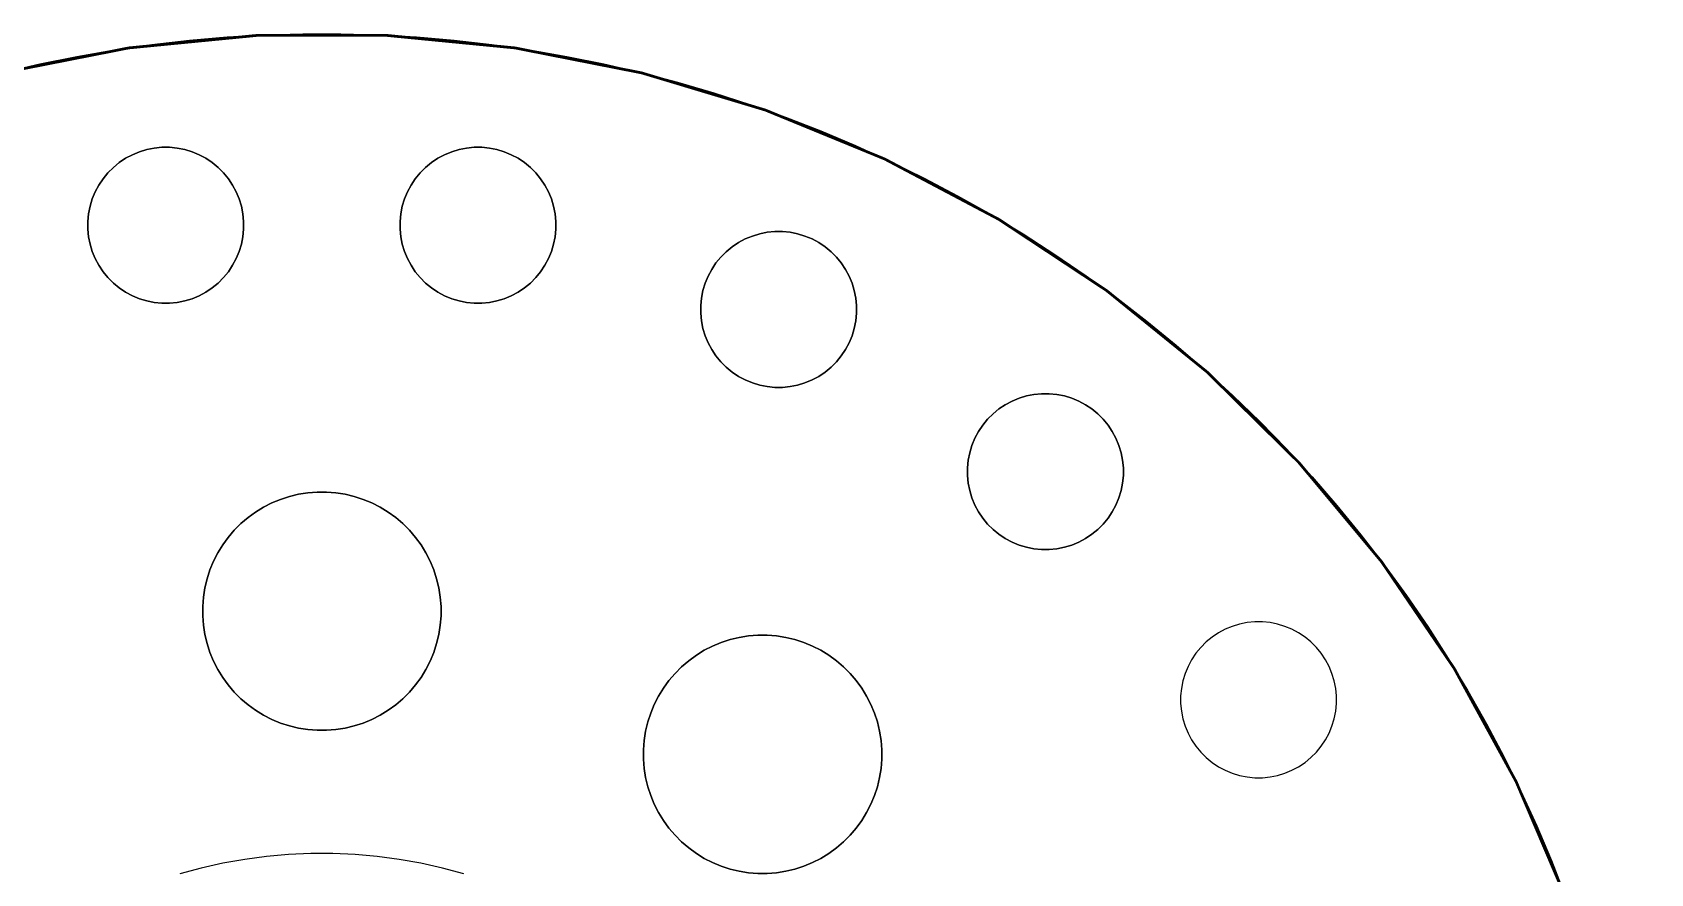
# Model space of a CAD drawing. Header units: millimetres. Extents: x 0 to 9.66, y 0 to 9.59.
# Drawn here: x 3.78 to 9.66, y 6.53 to 9.59 of the extents above; entities that cross this region are included whole.
import ezdxf

# ---------------------------------------------------------------- set-up
doc = ezdxf.new("R2010")
doc.units = ezdxf.units.MM
doc.header["$MEASUREMENT"] = 0
doc.layers.add('Mechanical1', color=6, linetype='Continuous')
doc.layers.add('TopLayer', color=1, linetype='Continuous')

msp = doc.modelspace()

# ---------------------------------------------------------------- linework, layer by layer
at = {"layer": 'Mechanical1', "const_width": 0.01}
msp.add_lwpolyline([(3.995, 0.0008, -11.497626), (5.6621, 0.0008)], format="xyb", dxfattribs=at)
at = {"layer": 'TopLayer'}
for p, q in [((4.0737, 9.526), (4.2101, 9.5456)), ((4.2101, 9.5456), (4.347, 9.5613)), ((4.347, 9.5613), (4.4843, 9.5731)), ((4.4843, 9.5731), (4.6219, 9.581)), ((4.6219, 9.581), (4.7596, 9.5849)), ((4.7596, 9.5849), (4.8974, 9.5849)), ((4.8974, 9.5849), (5.0352, 9.581)), ((5.0352, 9.581), (5.1728, 9.5731)), ((5.1728, 9.5731), (5.3101, 9.5613)), ((5.3101, 9.5613), (5.447, 9.5456)), ((5.447, 9.5456), (5.5834, 9.526)), ((3.8028, 9.4752), (3.9379, 9.5025)), ((3.9379, 9.5025), (4.0737, 9.526)), ((5.5834, 9.526), (5.7192, 9.5025)), ((5.7192, 9.5025), (5.8542, 9.4752)), ((3.6686, 9.444), (3.8028, 9.4752)), ((5.8542, 9.4752), (5.9885, 9.444)), ((5.9885, 9.444), (6.1217, 9.409)), ((6.1217, 9.409), (6.254, 9.3702)), ((6.254, 9.3702), (6.385, 9.3277)), ((6.385, 9.3277), (6.5148, 9.2814)), ((6.5148, 9.2814), (6.6433, 9.2314)), ((6.6433, 9.2314), (6.7702, 9.1778)), ((4.0916, 9.1161), (4.1148, 9.1316)), ((4.1148, 9.1316), (4.0916, 9.1161)), ((4.1148, 9.1316), (4.1393, 9.1447)), ((4.1393, 9.1447), (4.1148, 9.1316)), ((4.1393, 9.1447), (4.1651, 9.1554)), ((4.1651, 9.1554), (4.1393, 9.1447)), ((4.1651, 9.1554), (4.1917, 9.1635)), ((4.1917, 9.1635), (4.1651, 9.1554)), ((4.1917, 9.1635), (4.219, 9.1689)), ((4.219, 9.1689), (4.1917, 9.1635)), ((4.219, 9.1689), (4.2467, 9.1716)), ((4.2467, 9.1716), (4.219, 9.1689)), ((4.2467, 9.1716), (4.2607, 9.1716)), ((4.2746, 9.1716), (4.2467, 9.1716)), ((4.2607, 9.1716), (4.2746, 9.1716)), ((4.2746, 9.1716), (4.3023, 9.1689)), ((4.3023, 9.1689), (4.2746, 9.1716)), ((4.3023, 9.1689), (4.3296, 9.1635)), ((4.3296, 9.1635), (4.3023, 9.1689)), ((4.3296, 9.1635), (4.3563, 9.1554)), ((4.3563, 9.1554), (4.3296, 9.1635)), ((4.3563, 9.1554), (4.382, 9.1447)), ((4.382, 9.1447), (4.3563, 9.1554)), ((4.382, 9.1447), (4.4066, 9.1316)), ((4.4066, 9.1316), (4.382, 9.1447)), ((4.4066, 9.1316), (4.4297, 9.1161)), ((4.4297, 9.1161), (4.4066, 9.1316)), ((5.2273, 9.1161), (5.2505, 9.1316)), ((5.2505, 9.1316), (5.2273, 9.1161)), ((5.2505, 9.1316), (5.2751, 9.1447)), ((5.2751, 9.1447), (5.2505, 9.1316)), ((5.2751, 9.1447), (5.3008, 9.1554)), ((5.3008, 9.1554), (5.2751, 9.1447)), ((5.3008, 9.1554), (5.3274, 9.1635)), ((5.3274, 9.1635), (5.3008, 9.1554)), ((5.3274, 9.1635), (5.3548, 9.1689)), ((5.3548, 9.1689), (5.3274, 9.1635)), ((5.3548, 9.1689), (5.3825, 9.1716)), ((5.3825, 9.1716), (5.3548, 9.1689)), ((5.3825, 9.1716), (5.3964, 9.1716)), ((5.4103, 9.1716), (5.3825, 9.1716)), ((5.3964, 9.1716), (5.4103, 9.1716)), ((5.4103, 9.1716), (5.438, 9.1689)), ((5.438, 9.1689), (5.4103, 9.1716)), ((5.438, 9.1689), (5.4654, 9.1635)), ((5.4654, 9.1635), (5.438, 9.1689)), ((5.4654, 9.1635), (5.492, 9.1554)), ((5.492, 9.1554), (5.4654, 9.1635)), ((5.492, 9.1554), (5.5177, 9.1447)), ((5.5177, 9.1447), (5.492, 9.1554)), ((5.5177, 9.1447), (5.5423, 9.1316)), ((5.5423, 9.1316), (5.5177, 9.1447)), ((5.5423, 9.1316), (5.5655, 9.1161)), ((5.5655, 9.1161), (5.5423, 9.1316)), ((6.7702, 9.1778), (6.8956, 9.1206)), ((4.0327, 9.0572), (4.0504, 9.0788)), ((4.0504, 9.0788), (4.0327, 9.0572)), ((4.0504, 9.0788), (4.0701, 9.0985)), ((4.0701, 9.0985), (4.0504, 9.0788)), ((4.0701, 9.0985), (4.0916, 9.1161)), ((4.0916, 9.1161), (4.0701, 9.0985)), ((4.4297, 9.1161), (4.4512, 9.0985)), ((4.4512, 9.0985), (4.4297, 9.1161)), ((4.4512, 9.0985), (4.4709, 9.0788)), ((4.4709, 9.0788), (4.4512, 9.0985)), ((4.4709, 9.0788), (4.4886, 9.0572)), ((4.4886, 9.0572), (4.4709, 9.0788)), ((5.1685, 9.0572), (5.1861, 9.0788)), ((5.1861, 9.0788), (5.1685, 9.0572)), ((5.1861, 9.0788), (5.2058, 9.0985)), ((5.2058, 9.0985), (5.1861, 9.0788)), ((5.2058, 9.0985), (5.2273, 9.1161)), ((5.2273, 9.1161), (5.2058, 9.0985)), ((5.5655, 9.1161), (5.587, 9.0985)), ((5.587, 9.0985), (5.5655, 9.1161)), ((5.587, 9.0985), (5.6067, 9.0788)), ((5.6067, 9.0788), (5.587, 9.0985)), ((5.6067, 9.0788), (5.6243, 9.0572)), ((5.6243, 9.0572), (5.6067, 9.0788)), ((6.8956, 9.1206), (7.0193, 9.0598)), ((3.9935, 8.9838), (4.0041, 9.0095)), ((4.0041, 9.0095), (3.9935, 8.9838)), ((4.0041, 9.0095), (4.0172, 9.0341)), ((4.0172, 9.0341), (4.0041, 9.0095)), ((4.0172, 9.0341), (4.0327, 9.0572)), ((4.0327, 9.0572), (4.0172, 9.0341)), ((4.4886, 9.0572), (4.5041, 9.0341)), ((4.5041, 9.0341), (4.4886, 9.0572)), ((4.5041, 9.0341), (4.5172, 9.0095)), ((4.5172, 9.0095), (4.5041, 9.0341)), ((4.5172, 9.0095), (4.5279, 8.9838)), ((4.5279, 8.9838), (4.5172, 9.0095)), ((5.1292, 8.9838), (5.1399, 9.0095)), ((5.1399, 9.0095), (5.1292, 8.9838)), ((5.1399, 9.0095), (5.153, 9.0341)), ((5.153, 9.0341), (5.1399, 9.0095)), ((5.153, 9.0341), (5.1685, 9.0572)), ((5.1685, 9.0572), (5.153, 9.0341)), ((5.6243, 9.0572), (5.6398, 9.0341)), ((5.6398, 9.0341), (5.6243, 9.0572)), ((5.6398, 9.0341), (5.6529, 9.0095)), ((5.6529, 9.0095), (5.6398, 9.0341)), ((5.6529, 9.0095), (5.6636, 8.9838)), ((5.6636, 8.9838), (5.6529, 9.0095)), ((7.0193, 9.0598), (7.1412, 8.9956)), ((3.9799, 8.9298), (3.9854, 8.9571)), ((3.9854, 8.9571), (3.9799, 8.9298)), ((3.9854, 8.9571), (3.9935, 8.9838)), ((3.9935, 8.9838), (3.9854, 8.9571)), ((4.5279, 8.9838), (4.536, 8.9571)), ((4.536, 8.9571), (4.5279, 8.9838)), ((4.536, 8.9571), (4.5414, 8.9298)), ((4.5414, 8.9298), (4.536, 8.9571)), ((5.1157, 8.9298), (5.1211, 8.9571)), ((5.1211, 8.9571), (5.1157, 8.9298)), ((5.1211, 8.9571), (5.1292, 8.9838)), ((5.1292, 8.9838), (5.1211, 8.9571)), ((5.6636, 8.9838), (5.6717, 8.9571)), ((5.6717, 8.9571), (5.6636, 8.9838)), ((5.6717, 8.9571), (5.6771, 8.9298)), ((5.6771, 8.9298), (5.6717, 8.9571)), ((7.1412, 8.9956), (7.2612, 8.9279)), ((3.9772, 8.9021), (3.9799, 8.9298)), ((3.9799, 8.9298), (3.9772, 8.9021)), ((3.9772, 8.8882), (3.9772, 8.9021)), ((3.9772, 8.9021), (3.9772, 8.8743)), ((4.5414, 8.9298), (4.5441, 8.9021)), ((4.5441, 8.9021), (4.5414, 8.9298)), ((4.5441, 8.9021), (4.5441, 8.8882)), ((4.5441, 8.8743), (4.5441, 8.9021)), ((5.1129, 8.9021), (5.1157, 8.9298)), ((5.1157, 8.9298), (5.1129, 8.9021)), ((5.1129, 8.8882), (5.1129, 8.9021)), ((5.1129, 8.9021), (5.1129, 8.8743)), ((5.6771, 8.9298), (5.6799, 8.9021)), ((5.6799, 8.9021), (5.6771, 8.9298)), ((5.6799, 8.9021), (5.6799, 8.8882)), ((5.6799, 8.8743), (5.6799, 8.9021)), ((7.2612, 8.9279), (7.3792, 8.8567)), ((3.9772, 8.8743), (3.9772, 8.8882)), ((3.9799, 8.8465), (3.9772, 8.8743)), ((3.9772, 8.8743), (3.9799, 8.8465)), ((3.9854, 8.8192), (3.9799, 8.8465)), ((3.9799, 8.8465), (3.9854, 8.8192)), ((4.5414, 8.8465), (4.536, 8.8192)), ((4.536, 8.8192), (4.5414, 8.8465)), ((4.5441, 8.8743), (4.5414, 8.8465)), ((4.5414, 8.8465), (4.5441, 8.8743)), ((4.5441, 8.8882), (4.5441, 8.8743)), ((5.1129, 8.8743), (5.1129, 8.8882)), ((5.1157, 8.8465), (5.1129, 8.8743)), ((5.1129, 8.8743), (5.1157, 8.8465)), ((5.1211, 8.8192), (5.1157, 8.8465)), ((5.1157, 8.8465), (5.1211, 8.8192)), ((5.6771, 8.8465), (5.6717, 8.8192)), ((5.6717, 8.8192), (5.6771, 8.8465)), ((5.6799, 8.8743), (5.6771, 8.8465)), ((5.6771, 8.8465), (5.6799, 8.8743)), ((5.6799, 8.8882), (5.6799, 8.8743)), ((6.3441, 8.8252), (6.3687, 8.8383)), ((6.3687, 8.8383), (6.3441, 8.8252)), ((6.3687, 8.8383), (6.3944, 8.849)), ((6.3944, 8.849), (6.3687, 8.8383)), ((6.3944, 8.849), (6.4211, 8.8571)), ((6.4211, 8.8571), (6.3944, 8.849)), ((6.4211, 8.8571), (6.4484, 8.8625)), ((6.4484, 8.8625), (6.4211, 8.8571)), ((6.4484, 8.8625), (6.4761, 8.8652)), ((6.4761, 8.8652), (6.4484, 8.8625)), ((6.4761, 8.8652), (6.49, 8.8652)), ((6.5039, 8.8652), (6.4761, 8.8652)), ((6.49, 8.8652), (6.5039, 8.8652)), ((6.5039, 8.8652), (6.5317, 8.8625)), ((6.5317, 8.8625), (6.5039, 8.8652)), ((6.5317, 8.8625), (6.559, 8.8571)), ((6.559, 8.8571), (6.5317, 8.8625)), ((6.559, 8.8571), (6.5856, 8.849)), ((6.5856, 8.849), (6.559, 8.8571)), ((6.5856, 8.849), (6.6114, 8.8383)), ((6.6114, 8.8383), (6.5856, 8.849)), ((6.6114, 8.8383), (6.6359, 8.8252)), ((6.6359, 8.8252), (6.6114, 8.8383)), ((7.3792, 8.8567), (7.4952, 8.7823)), ((3.9935, 8.7926), (3.9854, 8.8192)), ((3.9854, 8.8192), (3.9935, 8.7926)), ((4.0041, 8.7668), (3.9935, 8.7926)), ((3.9935, 8.7926), (4.0041, 8.7668)), ((4.5279, 8.7926), (4.5172, 8.7668)), ((4.5172, 8.7668), (4.5279, 8.7926)), ((4.536, 8.8192), (4.5279, 8.7926)), ((4.5279, 8.7926), (4.536, 8.8192)), ((5.1292, 8.7926), (5.1211, 8.8192)), ((5.1211, 8.8192), (5.1292, 8.7926)), ((5.1399, 8.7668), (5.1292, 8.7926)), ((5.1292, 8.7926), (5.1399, 8.7668)), ((5.6636, 8.7926), (5.6529, 8.7668)), ((5.6529, 8.7668), (5.6636, 8.7926)), ((5.6717, 8.8192), (5.6636, 8.7926)), ((5.6636, 8.7926), (5.6717, 8.8192)), ((6.2621, 8.7508), (6.2797, 8.7723)), ((6.2797, 8.7723), (6.2621, 8.7508)), ((6.2797, 8.7723), (6.2994, 8.792)), ((6.2994, 8.792), (6.2797, 8.7723)), ((6.2994, 8.792), (6.321, 8.8097)), ((6.321, 8.8097), (6.2994, 8.792)), ((6.321, 8.8097), (6.3441, 8.8252)), ((6.3441, 8.8252), (6.321, 8.8097)), ((6.6359, 8.8252), (6.6591, 8.8097)), ((6.6591, 8.8097), (6.6359, 8.8252)), ((6.6591, 8.8097), (6.6806, 8.792)), ((6.6806, 8.792), (6.6591, 8.8097)), ((6.6806, 8.792), (6.7003, 8.7723)), ((6.7003, 8.7723), (6.6806, 8.792)), ((6.7003, 8.7723), (6.718, 8.7508)), ((6.718, 8.7508), (6.7003, 8.7723)), ((7.4952, 8.7823), (7.609, 8.7045)), ((4.0172, 8.7423), (4.0041, 8.7668)), ((4.0041, 8.7668), (4.0172, 8.7423)), ((4.0327, 8.7191), (4.0172, 8.7423)), ((4.0172, 8.7423), (4.0327, 8.7191)), ((4.0504, 8.6976), (4.0327, 8.7191)), ((4.0327, 8.7191), (4.0504, 8.6976)), ((4.4886, 8.7191), (4.4709, 8.6976)), ((4.4709, 8.6976), (4.4886, 8.7191)), ((4.5041, 8.7423), (4.4886, 8.7191)), ((4.4886, 8.7191), (4.5041, 8.7423)), ((4.5172, 8.7668), (4.5041, 8.7423)), ((4.5041, 8.7423), (4.5172, 8.7668)), ((5.153, 8.7423), (5.1399, 8.7668)), ((5.1399, 8.7668), (5.153, 8.7423)), ((5.1685, 8.7191), (5.153, 8.7423)), ((5.153, 8.7423), (5.1685, 8.7191)), ((5.1861, 8.6976), (5.1685, 8.7191)), ((5.1685, 8.7191), (5.1861, 8.6976)), ((5.6243, 8.7191), (5.6067, 8.6976)), ((5.6067, 8.6976), (5.6243, 8.7191)), ((5.6398, 8.7423), (5.6243, 8.7191)), ((5.6243, 8.7191), (5.6398, 8.7423)), ((5.6529, 8.7668), (5.6398, 8.7423)), ((5.6398, 8.7423), (5.6529, 8.7668)), ((6.2335, 8.7031), (6.2466, 8.7277)), ((6.2466, 8.7277), (6.2335, 8.7031)), ((6.2466, 8.7277), (6.2621, 8.7508)), ((6.2621, 8.7508), (6.2466, 8.7277)), ((6.718, 8.7508), (6.7334, 8.7277)), ((6.7334, 8.7277), (6.718, 8.7508)), ((6.7334, 8.7277), (6.7466, 8.7031)), ((6.7466, 8.7031), (6.7334, 8.7277)), ((4.0701, 8.6779), (4.0504, 8.6976)), ((4.0504, 8.6976), (4.0701, 8.6779)), ((4.0916, 8.6602), (4.0701, 8.6779)), ((4.0701, 8.6779), (4.0916, 8.6602)), ((4.1148, 8.6448), (4.0916, 8.6602)), ((4.0916, 8.6602), (4.1148, 8.6448)), ((4.4297, 8.6602), (4.4066, 8.6448)), ((4.4066, 8.6448), (4.4297, 8.6602)), ((4.4512, 8.6779), (4.4297, 8.6602)), ((4.4297, 8.6602), (4.4512, 8.6779)), ((4.4709, 8.6976), (4.4512, 8.6779)), ((4.4512, 8.6779), (4.4709, 8.6976)), ((5.2058, 8.6779), (5.1861, 8.6976)), ((5.1861, 8.6976), (5.2058, 8.6779)), ((5.2273, 8.6602), (5.2058, 8.6779)), ((5.2058, 8.6779), (5.2273, 8.6602)), ((5.2505, 8.6448), (5.2273, 8.6602)), ((5.2273, 8.6602), (5.2505, 8.6448)), ((5.5655, 8.6602), (5.5423, 8.6448)), ((5.5423, 8.6448), (5.5655, 8.6602)), ((5.587, 8.6779), (5.5655, 8.6602)), ((5.5655, 8.6602), (5.587, 8.6779)), ((5.6067, 8.6976), (5.587, 8.6779)), ((5.587, 8.6779), (5.6067, 8.6976)), ((6.2147, 8.6507), (6.2228, 8.6774)), ((6.2228, 8.6774), (6.2147, 8.6507)), ((6.2228, 8.6774), (6.2335, 8.7031)), ((6.2335, 8.7031), (6.2228, 8.6774)), ((6.7466, 8.7031), (6.7572, 8.6774)), ((6.7572, 8.6774), (6.7466, 8.7031)), ((6.7572, 8.6774), (6.7653, 8.6507)), ((6.7653, 8.6507), (6.7572, 8.6774)), ((7.609, 8.7045), (7.7205, 8.6236)), ((4.1393, 8.6316), (4.1148, 8.6448)), ((4.1148, 8.6448), (4.1393, 8.6316)), ((4.1651, 8.621), (4.1393, 8.6316)), ((4.1393, 8.6316), (4.1651, 8.621)), ((4.1917, 8.6129), (4.1651, 8.621)), ((4.1651, 8.621), (4.1917, 8.6129)), ((4.219, 8.6075), (4.1917, 8.6129)), ((4.1917, 8.6129), (4.219, 8.6075)), ((4.2467, 8.6047), (4.219, 8.6075)), ((4.219, 8.6075), (4.2467, 8.6047)), ((4.2607, 8.6047), (4.2467, 8.6047)), ((4.2467, 8.6047), (4.2746, 8.6047)), ((4.2607, 8.6047), (4.2607, 8.6047)), ((4.2746, 8.6047), (4.2607, 8.6047)), ((4.3023, 8.6075), (4.2746, 8.6047)), ((4.2746, 8.6047), (4.3023, 8.6075)), ((4.3296, 8.6129), (4.3023, 8.6075)), ((4.3023, 8.6075), (4.3296, 8.6129)), ((4.3563, 8.621), (4.3296, 8.6129)), ((4.3296, 8.6129), (4.3563, 8.621)), ((4.382, 8.6316), (4.3563, 8.621)), ((4.3563, 8.621), (4.382, 8.6316)), ((4.4066, 8.6448), (4.382, 8.6316)), ((4.382, 8.6316), (4.4066, 8.6448)), ((5.2751, 8.6316), (5.2505, 8.6448)), ((5.2505, 8.6448), (5.2751, 8.6316)), ((5.3008, 8.621), (5.2751, 8.6316)), ((5.2751, 8.6316), (5.3008, 8.621)), ((5.3274, 8.6129), (5.3008, 8.621)), ((5.3008, 8.621), (5.3274, 8.6129)), ((5.3548, 8.6075), (5.3274, 8.6129)), ((5.3274, 8.6129), (5.3548, 8.6075)), ((5.3825, 8.6047), (5.3548, 8.6075)), ((5.3548, 8.6075), (5.3825, 8.6047)), ((5.3964, 8.6047), (5.3825, 8.6047)), ((5.3825, 8.6047), (5.4103, 8.6047)), ((5.3964, 8.6047), (5.3964, 8.6047)), ((5.4103, 8.6047), (5.3964, 8.6047)), ((5.438, 8.6075), (5.4103, 8.6047)), ((5.4103, 8.6047), (5.438, 8.6075)), ((5.4654, 8.6129), (5.438, 8.6075)), ((5.438, 8.6075), (5.4654, 8.6129)), ((5.492, 8.621), (5.4654, 8.6129)), ((5.4654, 8.6129), (5.492, 8.621)), ((5.5177, 8.6316), (5.492, 8.621)), ((5.492, 8.621), (5.5177, 8.6316)), ((5.5423, 8.6448), (5.5177, 8.6316)), ((5.5177, 8.6316), (5.5423, 8.6448)), ((6.2066, 8.5957), (6.2093, 8.6234)), ((6.2093, 8.6234), (6.2066, 8.5957)), ((6.2066, 8.5818), (6.2066, 8.5957)), ((6.2066, 8.5957), (6.2066, 8.5678)), ((6.2093, 8.6234), (6.2147, 8.6507)), ((6.2147, 8.6507), (6.2093, 8.6234)), ((6.7653, 8.6507), (6.7707, 8.6234)), ((6.7707, 8.6234), (6.7653, 8.6507)), ((6.7707, 8.6234), (6.7735, 8.5957)), ((6.7735, 8.5957), (6.7707, 8.6234)), ((6.7735, 8.5957), (6.7735, 8.5818)), ((6.7735, 8.5678), (6.7735, 8.5957)), ((7.7205, 8.6236), (7.8297, 8.5395)), ((6.2066, 8.5678), (6.2066, 8.5818)), ((6.2093, 8.5401), (6.2066, 8.5678)), ((6.2066, 8.5678), (6.2093, 8.5401)), ((6.2147, 8.5128), (6.2093, 8.5401)), ((6.2093, 8.5401), (6.2147, 8.5128)), ((6.7707, 8.5401), (6.7653, 8.5128)), ((6.7653, 8.5128), (6.7707, 8.5401)), ((6.7735, 8.5678), (6.7707, 8.5401)), ((6.7707, 8.5401), (6.7735, 8.5678)), ((6.7735, 8.5818), (6.7735, 8.5678)), ((7.8297, 8.5395), (7.9364, 8.4523)), ((6.2228, 8.4862), (6.2147, 8.5128)), ((6.2147, 8.5128), (6.2228, 8.4862)), ((6.2335, 8.4604), (6.2228, 8.4862)), ((6.2228, 8.4862), (6.2335, 8.4604)), ((6.7572, 8.4862), (6.7466, 8.4604)), ((6.7466, 8.4604), (6.7572, 8.4862)), ((6.7653, 8.5128), (6.7572, 8.4862)), ((6.7572, 8.4862), (6.7653, 8.5128)), ((6.2466, 8.4359), (6.2335, 8.4604)), ((6.2335, 8.4604), (6.2466, 8.4359)), ((6.2621, 8.4127), (6.2466, 8.4359)), ((6.2466, 8.4359), (6.2621, 8.4127)), ((6.7334, 8.4359), (6.718, 8.4127)), ((6.718, 8.4127), (6.7334, 8.4359)), ((6.7466, 8.4604), (6.7334, 8.4359)), ((6.7334, 8.4359), (6.7466, 8.4604)), ((7.9364, 8.4523), (8.0406, 8.3621)), ((6.2797, 8.3912), (6.2621, 8.4127)), ((6.2621, 8.4127), (6.2797, 8.3912)), ((6.2994, 8.3715), (6.2797, 8.3912)), ((6.2797, 8.3912), (6.2994, 8.3715)), ((6.321, 8.3538), (6.2994, 8.3715)), ((6.2994, 8.3715), (6.321, 8.3538)), ((6.6806, 8.3715), (6.6591, 8.3538)), ((6.6591, 8.3538), (6.6806, 8.3715)), ((6.7003, 8.3912), (6.6806, 8.3715)), ((6.6806, 8.3715), (6.7003, 8.3912)), ((6.718, 8.4127), (6.7003, 8.3912)), ((6.7003, 8.3912), (6.718, 8.4127)), ((8.0406, 8.3621), (8.1422, 8.269)), ((6.3441, 8.3383), (6.321, 8.3538)), ((6.321, 8.3538), (6.3441, 8.3383)), ((6.3687, 8.3252), (6.3441, 8.3383)), ((6.3441, 8.3383), (6.3687, 8.3252)), ((6.3944, 8.3146), (6.3687, 8.3252)), ((6.3687, 8.3252), (6.3944, 8.3146)), ((6.4211, 8.3065), (6.3944, 8.3146)), ((6.3944, 8.3146), (6.4211, 8.3065)), ((6.4484, 8.301), (6.4211, 8.3065)), ((6.4211, 8.3065), (6.4484, 8.301)), ((6.4761, 8.2983), (6.4484, 8.301)), ((6.4484, 8.301), (6.4761, 8.2983)), ((6.5317, 8.301), (6.5039, 8.2983)), ((6.5039, 8.2983), (6.5317, 8.301)), ((6.559, 8.3065), (6.5317, 8.301)), ((6.5317, 8.301), (6.559, 8.3065)), ((6.5856, 8.3146), (6.559, 8.3065)), ((6.559, 8.3065), (6.5856, 8.3146)), ((6.6114, 8.3252), (6.5856, 8.3146)), ((6.5856, 8.3146), (6.6114, 8.3252)), ((6.6359, 8.3383), (6.6114, 8.3252)), ((6.6114, 8.3252), (6.6359, 8.3383)), ((6.6591, 8.3538), (6.6359, 8.3383)), ((6.6359, 8.3383), (6.6591, 8.3538)), ((6.49, 8.2983), (6.4761, 8.2983)), ((6.4761, 8.2983), (6.5039, 8.2983)), ((6.49, 8.2983), (6.49, 8.2983)), ((6.5039, 8.2983), (6.49, 8.2983)), ((7.3145, 8.2351), (7.3391, 8.2482)), ((7.3391, 8.2482), (7.3145, 8.2351)), ((7.3391, 8.2482), (7.3648, 8.2589)), ((7.3648, 8.2589), (7.3391, 8.2482)), ((7.3648, 8.2589), (7.3915, 8.2669)), ((7.3915, 8.2669), (7.3648, 8.2589)), ((7.3915, 8.2669), (7.4188, 8.2724)), ((7.4188, 8.2724), (7.3915, 8.2669)), ((7.4188, 8.2724), (7.4465, 8.2751)), ((7.4465, 8.2751), (7.4188, 8.2724)), ((7.4465, 8.2751), (7.4604, 8.2751)), ((7.4743, 8.2751), (7.4465, 8.2751)), ((7.4604, 8.2751), (7.4743, 8.2751)), ((7.4743, 8.2751), (7.5021, 8.2724)), ((7.5021, 8.2724), (7.4743, 8.2751)), ((7.5021, 8.2724), (7.5294, 8.2669)), ((7.5294, 8.2669), (7.5021, 8.2724)), ((7.5294, 8.2669), (7.556, 8.2589)), ((7.556, 8.2589), (7.5294, 8.2669)), ((7.556, 8.2589), (7.5818, 8.2482)), ((7.5818, 8.2482), (7.556, 8.2589)), ((7.5818, 8.2482), (7.6063, 8.2351)), ((7.6063, 8.2351), (7.5818, 8.2482)), ((8.1422, 8.269), (8.241, 8.173)), ((7.2325, 8.1607), (7.2501, 8.1822)), ((7.2501, 8.1822), (7.2325, 8.1607)), ((7.2501, 8.1822), (7.2698, 8.2019)), ((7.2698, 8.2019), (7.2501, 8.1822)), ((7.2698, 8.2019), (7.2914, 8.2196)), ((7.2914, 8.2196), (7.2698, 8.2019)), ((7.2914, 8.2196), (7.3145, 8.2351)), ((7.3145, 8.2351), (7.2914, 8.2196)), ((7.6063, 8.2351), (7.6295, 8.2196)), ((7.6295, 8.2196), (7.6063, 8.2351)), ((7.6295, 8.2196), (7.651, 8.2019)), ((7.651, 8.2019), (7.6295, 8.2196)), ((7.651, 8.2019), (7.6707, 8.1822)), ((7.6707, 8.1822), (7.651, 8.2019)), ((7.6707, 8.1822), (7.6884, 8.1607)), ((7.6884, 8.1607), (7.6707, 8.1822)), ((7.2039, 8.113), (7.217, 8.1376)), ((7.217, 8.1376), (7.2039, 8.113)), ((7.217, 8.1376), (7.2325, 8.1607)), ((7.2325, 8.1607), (7.217, 8.1376)), ((7.6884, 8.1607), (7.7038, 8.1376)), ((7.7038, 8.1376), (7.6884, 8.1607)), ((7.7038, 8.1376), (7.717, 8.113)), ((7.717, 8.113), (7.7038, 8.1376)), ((8.241, 8.173), (8.3371, 8.0743)), ((7.1851, 8.0606), (7.1932, 8.0873)), ((7.1932, 8.0873), (7.1851, 8.0606)), ((7.1932, 8.0873), (7.2039, 8.113)), ((7.2039, 8.113), (7.1932, 8.0873)), ((7.717, 8.113), (7.7276, 8.0873)), ((7.7276, 8.0873), (7.717, 8.113)), ((7.7276, 8.0873), (7.7357, 8.0606)), ((7.7357, 8.0606), (7.7276, 8.0873)), ((8.3371, 8.0743), (8.4304, 7.9728)), ((7.177, 8.0056), (7.1797, 8.0333)), ((7.1797, 8.0333), (7.177, 8.0056)), ((7.177, 7.9917), (7.177, 8.0056)), ((7.177, 8.0056), (7.177, 7.9777)), ((7.1797, 8.0333), (7.1851, 8.0606)), ((7.1851, 8.0606), (7.1797, 8.0333)), ((7.7357, 8.0606), (7.7411, 8.0333)), ((7.7411, 8.0333), (7.7357, 8.0606)), ((7.7411, 8.0333), (7.7439, 8.0056)), ((7.7439, 8.0056), (7.7411, 8.0333)), ((7.7439, 8.0056), (7.7439, 7.9917)), ((7.7439, 7.9777), (7.7439, 8.0056)), ((7.177, 7.9777), (7.177, 7.9917)), ((7.1797, 7.95), (7.177, 7.9777)), ((7.177, 7.9777), (7.1797, 7.95)), ((7.1851, 7.9227), (7.1797, 7.95)), ((7.1797, 7.95), (7.1851, 7.9227)), ((7.7411, 7.95), (7.7357, 7.9227)), ((7.7357, 7.9227), (7.7411, 7.95)), ((7.7439, 7.9777), (7.7411, 7.95)), ((7.7411, 7.95), (7.7439, 7.9777)), ((7.7439, 7.9917), (7.7439, 7.9777)), ((8.4304, 7.9728), (8.5207, 7.8687)), ((4.6469, 7.8779), (4.6784, 7.8909)), ((4.6784, 7.8909), (4.6469, 7.8779)), ((4.6784, 7.8909), (4.7108, 7.9015)), ((4.7108, 7.9015), (4.6784, 7.8909)), ((4.7108, 7.9015), (4.7439, 7.9094)), ((4.7439, 7.9094), (4.7108, 7.9015)), ((4.7439, 7.9094), (4.7775, 7.9148)), ((4.7775, 7.9148), (4.7439, 7.9094)), ((4.7775, 7.9148), (4.8115, 7.9174)), ((4.8115, 7.9174), (4.7775, 7.9148)), ((4.8115, 7.9174), (4.8285, 7.9174)), ((4.8456, 7.9174), (4.8115, 7.9174)), ((4.8285, 7.9174), (4.8456, 7.9174)), ((4.8456, 7.9174), (4.8795, 7.9148)), ((4.8795, 7.9148), (4.8456, 7.9174)), ((4.8795, 7.9148), (4.9132, 7.9094)), ((4.9132, 7.9094), (4.8795, 7.9148)), ((4.9132, 7.9094), (4.9463, 7.9015)), ((4.9463, 7.9015), (4.9132, 7.9094)), ((4.9463, 7.9015), (4.9787, 7.8909)), ((4.9787, 7.8909), (4.9463, 7.9015)), ((4.9787, 7.8909), (5.0101, 7.8779)), ((5.0101, 7.8779), (4.9787, 7.8909)), ((7.1932, 7.896), (7.1851, 7.9227)), ((7.1851, 7.9227), (7.1932, 7.896)), ((7.2039, 7.8703), (7.1932, 7.896)), ((7.1932, 7.896), (7.2039, 7.8703)), ((7.7276, 7.896), (7.717, 7.8703)), ((7.717, 7.8703), (7.7276, 7.896)), ((7.7357, 7.9227), (7.7276, 7.896)), ((7.7276, 7.896), (7.7357, 7.9227)), ((4.56, 7.8246), (4.5875, 7.8447)), ((4.5875, 7.8447), (4.56, 7.8246)), ((4.5875, 7.8447), (4.6166, 7.8625)), ((4.6166, 7.8625), (4.5875, 7.8447)), ((4.6166, 7.8625), (4.6469, 7.8779)), ((4.6469, 7.8779), (4.6166, 7.8625)), ((5.0101, 7.8779), (5.0405, 7.8625)), ((5.0405, 7.8625), (5.0101, 7.8779)), ((5.0405, 7.8625), (5.0695, 7.8447)), ((5.0695, 7.8447), (5.0405, 7.8625)), ((5.0695, 7.8447), (5.0971, 7.8246)), ((5.0971, 7.8246), (5.0695, 7.8447)), ((7.217, 7.8458), (7.2039, 7.8703)), ((7.2039, 7.8703), (7.217, 7.8458)), ((7.2325, 7.8226), (7.217, 7.8458)), ((7.217, 7.8458), (7.2325, 7.8226)), ((7.7038, 7.8458), (7.6884, 7.8226)), ((7.6884, 7.8226), (7.7038, 7.8458)), ((7.717, 7.8703), (7.7038, 7.8458)), ((7.7038, 7.8458), (7.717, 7.8703)), ((8.5207, 7.8687), (8.608, 7.7621)), ((4.4879, 7.7525), (4.51, 7.7784)), ((4.51, 7.7784), (4.4879, 7.7525)), ((4.51, 7.7784), (4.5341, 7.8025)), ((4.5341, 7.8025), (4.51, 7.7784)), ((4.5341, 7.8025), (4.56, 7.8246)), ((4.56, 7.8246), (4.5341, 7.8025)), ((5.0971, 7.8246), (5.123, 7.8025)), ((5.123, 7.8025), (5.0971, 7.8246)), ((5.123, 7.8025), (5.1471, 7.7784)), ((5.1471, 7.7784), (5.123, 7.8025)), ((5.1471, 7.7784), (5.1692, 7.7525)), ((5.1692, 7.7525), (5.1471, 7.7784)), ((7.2501, 7.8011), (7.2325, 7.8226)), ((7.2325, 7.8226), (7.2501, 7.8011)), ((7.2698, 7.7814), (7.2501, 7.8011)), ((7.2501, 7.8011), (7.2698, 7.7814)), ((7.2914, 7.7637), (7.2698, 7.7814)), ((7.2698, 7.7814), (7.2914, 7.7637)), ((7.651, 7.7814), (7.6295, 7.7637)), ((7.6295, 7.7637), (7.651, 7.7814)), ((7.6707, 7.8011), (7.651, 7.7814)), ((7.651, 7.7814), (7.6707, 7.8011)), ((7.6884, 7.8226), (7.6707, 7.8011)), ((7.6707, 7.8011), (7.6884, 7.8226)), ((4.4501, 7.6959), (4.4679, 7.725)), ((4.4679, 7.725), (4.4501, 7.6959)), ((4.4679, 7.725), (4.4879, 7.7525)), ((4.4879, 7.7525), (4.4679, 7.725)), ((5.1692, 7.7525), (5.1892, 7.725)), ((5.1892, 7.725), (5.1692, 7.7525)), ((5.1892, 7.725), (5.207, 7.6959)), ((5.207, 7.6959), (5.1892, 7.725)), ((7.3145, 7.7482), (7.2914, 7.7637)), ((7.2914, 7.7637), (7.3145, 7.7482)), ((7.3391, 7.7351), (7.3145, 7.7482)), ((7.3145, 7.7482), (7.3391, 7.7351)), ((7.3648, 7.7244), (7.3391, 7.7351)), ((7.3391, 7.7351), (7.3648, 7.7244)), ((7.3915, 7.7164), (7.3648, 7.7244)), ((7.3648, 7.7244), (7.3915, 7.7164)), ((7.4188, 7.7109), (7.3915, 7.7164)), ((7.3915, 7.7164), (7.4188, 7.7109)), ((7.5294, 7.7164), (7.5021, 7.7109)), ((7.5021, 7.7109), (7.5294, 7.7164)), ((7.556, 7.7244), (7.5294, 7.7164)), ((7.5294, 7.7164), (7.556, 7.7244)), ((7.5818, 7.7351), (7.556, 7.7244)), ((7.556, 7.7244), (7.5818, 7.7351)), ((7.6063, 7.7482), (7.5818, 7.7351)), ((7.5818, 7.7351), (7.6063, 7.7482)), ((7.6295, 7.7637), (7.6063, 7.7482)), ((7.6063, 7.7482), (7.6295, 7.7637)), ((8.608, 7.7621), (8.6922, 7.653)), ((4.4216, 7.6341), (4.4346, 7.6656)), ((4.4346, 7.6656), (4.4216, 7.6341)), ((4.4346, 7.6656), (4.4501, 7.6959)), ((4.4501, 7.6959), (4.4346, 7.6656)), ((5.207, 7.6959), (5.2224, 7.6656)), ((5.2224, 7.6656), (5.207, 7.6959)), ((5.2224, 7.6656), (5.2355, 7.6341)), ((5.2355, 7.6341), (5.2224, 7.6656)), ((7.4465, 7.7082), (7.4188, 7.7109)), ((7.4188, 7.7109), (7.4465, 7.7082)), ((7.4604, 7.7082), (7.4465, 7.7082)), ((7.4465, 7.7082), (7.4743, 7.7082)), ((7.4604, 7.7082), (7.4604, 7.7082)), ((7.4743, 7.7082), (7.4604, 7.7082)), ((7.5021, 7.7109), (7.4743, 7.7082)), ((7.4743, 7.7082), (7.5021, 7.7109)), ((8.6922, 7.653), (8.7733, 7.5416)), ((4.4031, 7.5686), (4.4111, 7.6017)), ((4.4111, 7.6017), (4.4031, 7.5686)), ((4.4111, 7.6017), (4.4216, 7.6341)), ((4.4216, 7.6341), (4.4111, 7.6017)), ((5.2355, 7.6341), (5.246, 7.6017)), ((5.246, 7.6017), (5.2355, 7.6341)), ((5.246, 7.6017), (5.254, 7.5686)), ((5.254, 7.5686), (5.246, 7.6017)), ((4.3951, 7.501), (4.3978, 7.535)), ((4.3978, 7.535), (4.3951, 7.501)), ((4.3978, 7.535), (4.4031, 7.5686)), ((4.4031, 7.5686), (4.3978, 7.535)), ((5.254, 7.5686), (5.2593, 7.535)), ((5.2593, 7.535), (5.254, 7.5686)), ((5.2593, 7.535), (5.262, 7.501)), ((5.262, 7.501), (5.2593, 7.535)), ((8.7733, 7.5416), (8.8512, 7.4279)), ((4.3951, 7.484), (4.3951, 7.501)), ((4.3951, 7.501), (4.3951, 7.467)), ((4.3951, 7.467), (4.3951, 7.484)), ((5.262, 7.501), (5.262, 7.484)), ((5.262, 7.467), (5.262, 7.501)), ((5.262, 7.484), (5.262, 7.467)), ((4.3978, 7.433), (4.3951, 7.467)), ((4.3951, 7.467), (4.3978, 7.433)), ((4.4031, 7.3994), (4.3978, 7.433)), ((4.3978, 7.433), (4.4031, 7.3994)), ((5.2593, 7.433), (5.254, 7.3994)), ((5.254, 7.3994), (5.2593, 7.433)), ((5.262, 7.467), (5.2593, 7.433)), ((5.2593, 7.433), (5.262, 7.467)), ((8.1143, 7.4182), (8.0897, 7.405)), ((8.1143, 7.4182), (8.0897, 7.405)), ((8.14, 7.4288), (8.1143, 7.4182)), ((8.14, 7.4288), (8.1143, 7.4182)), ((8.1667, 7.4369), (8.14, 7.4288)), ((8.1667, 7.4369), (8.14, 7.4288)), ((8.194, 7.4423), (8.1667, 7.4369)), ((8.194, 7.4423), (8.1667, 7.4369)), ((8.2217, 7.4451), (8.194, 7.4423)), ((8.2217, 7.4451), (8.194, 7.4423)), ((8.2356, 7.4451), (8.2217, 7.4451)), ((8.2495, 7.4451), (8.2217, 7.4451)), ((8.2495, 7.4451), (8.2356, 7.4451)), ((8.2773, 7.4423), (8.2495, 7.4451)), ((8.2773, 7.4423), (8.2495, 7.4451)), ((8.3046, 7.4369), (8.2773, 7.4423)), ((8.3046, 7.4369), (8.2773, 7.4423)), ((8.3312, 7.4288), (8.3046, 7.4369)), ((8.3312, 7.4288), (8.3046, 7.4369)), ((8.357, 7.4182), (8.3312, 7.4288)), ((8.357, 7.4182), (8.3312, 7.4288)), ((8.3815, 7.405), (8.357, 7.4182)), ((8.3815, 7.405), (8.357, 7.4182)), ((8.8512, 7.4279), (8.9257, 7.312)), ((4.4111, 7.3663), (4.4031, 7.3994)), ((4.4031, 7.3994), (4.4111, 7.3663)), ((4.4216, 7.3339), (4.4111, 7.3663)), ((4.4111, 7.3663), (4.4216, 7.3339)), ((5.246, 7.3663), (5.2355, 7.3339)), ((5.2355, 7.3339), (5.246, 7.3663)), ((5.254, 7.3994), (5.246, 7.3663)), ((5.246, 7.3663), (5.254, 7.3994)), ((6.25, 7.357), (6.2815, 7.3701)), ((6.2815, 7.3701), (6.25, 7.357)), ((6.2815, 7.3701), (6.3139, 7.3806)), ((6.3139, 7.3806), (6.2815, 7.3701)), ((6.3139, 7.3806), (6.347, 7.3885)), ((6.347, 7.3885), (6.3139, 7.3806)), ((6.347, 7.3885), (6.3807, 7.3939)), ((6.3807, 7.3939), (6.347, 7.3885)), ((6.3807, 7.3939), (6.4146, 7.3965)), ((6.4146, 7.3965), (6.3807, 7.3939)), ((6.4146, 7.3965), (6.4316, 7.3965)), ((6.4487, 7.3965), (6.4146, 7.3965)), ((6.4316, 7.3965), (6.4487, 7.3965)), ((6.4487, 7.3965), (6.4826, 7.3939)), ((6.4826, 7.3939), (6.4487, 7.3965)), ((6.4826, 7.3939), (6.5163, 7.3885)), ((6.5163, 7.3885), (6.4826, 7.3939)), ((6.5163, 7.3885), (6.5494, 7.3806)), ((6.5494, 7.3806), (6.5163, 7.3885)), ((6.5494, 7.3806), (6.5818, 7.3701)), ((6.5818, 7.3701), (6.5494, 7.3806)), ((6.5818, 7.3701), (6.6132, 7.357)), ((6.6132, 7.357), (6.5818, 7.3701)), ((8.045, 7.3719), (8.0253, 7.3522)), ((8.045, 7.3719), (8.0253, 7.3522)), ((8.0666, 7.3896), (8.045, 7.3719)), ((8.0666, 7.3896), (8.045, 7.3719)), ((8.0897, 7.405), (8.0666, 7.3896)), ((8.0897, 7.405), (8.0666, 7.3896)), ((8.4047, 7.3896), (8.3815, 7.405)), ((8.4047, 7.3896), (8.3815, 7.405)), ((8.4262, 7.3719), (8.4047, 7.3896)), ((8.4262, 7.3719), (8.4047, 7.3896)), ((8.4459, 7.3522), (8.4262, 7.3719)), ((8.4459, 7.3522), (8.4262, 7.3719)), ((4.4346, 7.3024), (4.4216, 7.3339)), ((4.4216, 7.3339), (4.4346, 7.3024)), ((4.4501, 7.2721), (4.4346, 7.3024)), ((4.4346, 7.3024), (4.4501, 7.2721)), ((5.2224, 7.3024), (5.207, 7.2721)), ((5.207, 7.2721), (5.2224, 7.3024)), ((5.2355, 7.3339), (5.2224, 7.3024)), ((5.2224, 7.3024), (5.2355, 7.3339)), ((6.1372, 7.2816), (6.1631, 7.3038)), ((6.1631, 7.3038), (6.1372, 7.2816)), ((6.1631, 7.3038), (6.1907, 7.3238)), ((6.1907, 7.3238), (6.1631, 7.3038)), ((6.1907, 7.3238), (6.2197, 7.3416)), ((6.2197, 7.3416), (6.1907, 7.3238)), ((6.2197, 7.3416), (6.25, 7.357)), ((6.25, 7.357), (6.2197, 7.3416)), ((6.6132, 7.357), (6.6436, 7.3416)), ((6.6436, 7.3416), (6.6132, 7.357)), ((6.6436, 7.3416), (6.6726, 7.3238)), ((6.6726, 7.3238), (6.6436, 7.3416)), ((6.6726, 7.3238), (6.7002, 7.3038)), ((6.7002, 7.3038), (6.6726, 7.3238)), ((6.7002, 7.3038), (6.7261, 7.2816)), ((6.7261, 7.2816), (6.7002, 7.3038)), ((7.9922, 7.3075), (7.9791, 7.2829)), ((7.9922, 7.3075), (7.9791, 7.2829)), ((8.0077, 7.3307), (7.9922, 7.3075)), ((8.0077, 7.3307), (7.9922, 7.3075)), ((8.0253, 7.3522), (8.0077, 7.3307)), ((8.0253, 7.3522), (8.0077, 7.3307)), ((8.4636, 7.3307), (8.4459, 7.3522)), ((8.4636, 7.3307), (8.4459, 7.3522)), ((8.479, 7.3075), (8.4636, 7.3307)), ((8.479, 7.3075), (8.4636, 7.3307)), ((8.4922, 7.2829), (8.479, 7.3075)), ((8.4922, 7.2829), (8.479, 7.3075)), ((8.9257, 7.312), (8.997, 7.194)), ((4.4679, 7.243), (4.4501, 7.2721)), ((4.4501, 7.2721), (4.4679, 7.243)), ((4.4879, 7.2155), (4.4679, 7.243)), ((4.4679, 7.243), (4.4879, 7.2155)), ((5.1892, 7.243), (5.1692, 7.2155)), ((5.1692, 7.2155), (5.1892, 7.243)), ((5.207, 7.2721), (5.1892, 7.243)), ((5.1892, 7.243), (5.207, 7.2721)), ((6.091, 7.2317), (6.1131, 7.2576)), ((6.1131, 7.2576), (6.091, 7.2317)), ((6.1131, 7.2576), (6.1372, 7.2816)), ((6.1372, 7.2816), (6.1131, 7.2576)), ((6.7261, 7.2816), (6.7502, 7.2576)), ((6.7502, 7.2576), (6.7261, 7.2816)), ((6.7502, 7.2576), (6.7723, 7.2317)), ((6.7723, 7.2317), (6.7502, 7.2576)), ((7.9684, 7.2572), (7.9603, 7.2306)), ((7.9684, 7.2572), (7.9603, 7.2306)), ((7.9791, 7.2829), (7.9684, 7.2572)), ((7.9791, 7.2829), (7.9684, 7.2572)), ((8.5028, 7.2572), (8.4922, 7.2829)), ((8.5028, 7.2572), (8.4922, 7.2829)), ((8.5109, 7.2306), (8.5028, 7.2572)), ((8.5109, 7.2306), (8.5028, 7.2572)), ((4.51, 7.1896), (4.4879, 7.2155)), ((4.4879, 7.2155), (4.51, 7.1896)), ((4.5341, 7.1655), (4.51, 7.1896)), ((4.51, 7.1896), (4.5341, 7.1655)), ((5.1471, 7.1896), (5.123, 7.1655)), ((5.123, 7.1655), (5.1471, 7.1896)), ((5.1692, 7.2155), (5.1471, 7.1896)), ((5.1471, 7.1896), (5.1692, 7.2155)), ((6.0532, 7.1751), (6.071, 7.2041)), ((6.071, 7.2041), (6.0532, 7.1751)), ((6.071, 7.2041), (6.091, 7.2317)), ((6.091, 7.2317), (6.071, 7.2041)), ((6.7723, 7.2317), (6.7923, 7.2041)), ((6.7923, 7.2041), (6.7723, 7.2317)), ((6.7923, 7.2041), (6.8101, 7.1751)), ((6.8101, 7.1751), (6.7923, 7.2041)), ((7.9549, 7.2033), (7.9522, 7.1755)), ((7.9549, 7.2033), (7.9522, 7.1755)), ((7.9603, 7.2306), (7.9549, 7.2033)), ((7.9603, 7.2306), (7.9549, 7.2033)), ((8.5163, 7.2033), (8.5109, 7.2306)), ((8.5163, 7.2033), (8.5109, 7.2306)), ((8.5191, 7.1755), (8.5163, 7.2033)), ((8.5191, 7.1755), (8.5163, 7.2033)), ((8.997, 7.194), (9.0648, 7.0741)), ((4.56, 7.1434), (4.5341, 7.1655)), ((4.5341, 7.1655), (4.56, 7.1434)), ((4.5875, 7.1233), (4.56, 7.1434)), ((4.56, 7.1434), (4.5875, 7.1233)), ((4.6166, 7.1055), (4.5875, 7.1233)), ((4.5875, 7.1233), (4.6166, 7.1055)), ((5.0695, 7.1233), (5.0405, 7.1055)), ((5.0405, 7.1055), (5.0695, 7.1233)), ((5.0971, 7.1434), (5.0695, 7.1233)), ((5.0695, 7.1233), (5.0971, 7.1434)), ((5.123, 7.1655), (5.0971, 7.1434)), ((5.0971, 7.1434), (5.123, 7.1655)), ((6.0247, 7.1132), (6.0377, 7.1447)), ((6.0377, 7.1447), (6.0247, 7.1132)), ((6.0377, 7.1447), (6.0532, 7.1751)), ((6.0532, 7.1751), (6.0377, 7.1447)), ((6.8101, 7.1751), (6.8256, 7.1447)), ((6.8256, 7.1447), (6.8101, 7.1751)), ((6.8256, 7.1447), (6.8386, 7.1132)), ((6.8386, 7.1132), (6.8256, 7.1447)), ((7.9522, 7.1755), (7.9522, 7.1616)), ((7.9522, 7.1755), (7.9522, 7.1477)), ((7.9522, 7.1616), (7.9522, 7.1616)), ((7.9522, 7.1616), (7.9522, 7.1477)), ((7.9522, 7.1477), (7.9549, 7.12)), ((7.9522, 7.1477), (7.9549, 7.12)), ((8.5163, 7.12), (8.5191, 7.1477)), ((8.5163, 7.12), (8.5191, 7.1477)), ((8.5191, 7.1616), (8.5191, 7.1755)), ((8.5191, 7.1477), (8.5191, 7.1755)), ((8.5191, 7.1477), (8.5191, 7.1616)), ((4.6469, 7.0901), (4.6166, 7.1055)), ((4.6166, 7.1055), (4.6469, 7.0901)), ((4.6784, 7.077), (4.6469, 7.0901)), ((4.6469, 7.0901), (4.6784, 7.077)), ((4.7108, 7.0665), (4.6784, 7.077)), ((4.6784, 7.077), (4.7108, 7.0665)), ((4.7439, 7.0586), (4.7108, 7.0665)), ((4.7108, 7.0665), (4.7439, 7.0586)), ((4.9463, 7.0665), (4.9132, 7.0586)), ((4.9132, 7.0586), (4.9463, 7.0665)), ((4.9787, 7.077), (4.9463, 7.0665)), ((4.9463, 7.0665), (4.9787, 7.077)), ((5.0101, 7.0901), (4.9787, 7.077)), ((4.9787, 7.077), (5.0101, 7.0901)), ((5.0405, 7.1055), (5.0101, 7.0901)), ((5.0101, 7.0901), (5.0405, 7.1055)), ((6.0062, 7.0477), (6.0142, 7.0809)), ((6.0142, 7.0809), (6.0062, 7.0477)), ((6.0142, 7.0809), (6.0247, 7.1132)), ((6.0247, 7.1132), (6.0142, 7.0809)), ((6.8386, 7.1132), (6.8491, 7.0809)), ((6.8491, 7.0809), (6.8386, 7.1132)), ((6.8491, 7.0809), (6.8571, 7.0477)), ((6.8571, 7.0477), (6.8491, 7.0809)), ((7.9549, 7.12), (7.9603, 7.0927)), ((7.9549, 7.12), (7.9603, 7.0927)), ((7.9603, 7.0927), (7.9684, 7.066)), ((7.9603, 7.0927), (7.9684, 7.066)), ((7.9684, 7.066), (7.9791, 7.0403)), ((7.9684, 7.066), (7.9791, 7.0403)), ((8.4922, 7.0403), (8.5028, 7.066)), ((8.4922, 7.0403), (8.5028, 7.066)), ((8.5028, 7.066), (8.5109, 7.0927)), ((8.5028, 7.066), (8.5109, 7.0927)), ((8.5109, 7.0927), (8.5163, 7.12)), ((8.5109, 7.0927), (8.5163, 7.12)), ((9.0648, 7.0741), (9.1292, 6.9523)), ((4.7775, 7.0532), (4.7439, 7.0586)), ((4.7439, 7.0586), (4.7775, 7.0532)), ((4.8115, 7.0506), (4.7775, 7.0532)), ((4.7775, 7.0532), (4.8115, 7.0506)), ((4.8285, 7.0506), (4.8115, 7.0506)), ((4.8115, 7.0506), (4.8456, 7.0506)), ((4.8285, 7.0506), (4.8285, 7.0506)), ((4.8456, 7.0506), (4.8285, 7.0506)), ((4.8795, 7.0532), (4.8456, 7.0506)), ((4.8456, 7.0506), (4.8795, 7.0532)), ((4.9132, 7.0586), (4.8795, 7.0532)), ((4.8795, 7.0532), (4.9132, 7.0586)), ((5.9982, 6.9801), (6.0009, 7.0141)), ((6.0009, 7.0141), (5.9982, 6.9801)), ((6.0009, 7.0141), (6.0062, 7.0477)), ((6.0062, 7.0477), (6.0009, 7.0141)), ((6.8571, 7.0477), (6.8624, 7.0141)), ((6.8624, 7.0141), (6.8571, 7.0477)), ((6.8624, 7.0141), (6.8651, 6.9801)), ((6.8651, 6.9801), (6.8624, 7.0141)), ((7.9791, 7.0403), (7.9922, 7.0157)), ((7.9791, 7.0403), (7.9922, 7.0157)), ((7.9922, 7.0157), (8.0077, 6.9926)), ((7.9922, 7.0157), (8.0077, 6.9926)), ((8.4636, 6.9926), (8.479, 7.0157)), ((8.4636, 6.9926), (8.479, 7.0157)), ((8.479, 7.0157), (8.4922, 7.0403)), ((8.479, 7.0157), (8.4922, 7.0403)), ((5.9982, 6.9631), (5.9982, 6.9801)), ((5.9982, 6.9801), (5.9982, 6.9461)), ((5.9982, 6.9461), (5.9982, 6.9631)), ((6.0009, 6.9121), (5.9982, 6.9461)), ((5.9982, 6.9461), (6.0009, 6.9121)), ((6.8651, 6.9461), (6.8624, 6.9121)), ((6.8624, 6.9121), (6.8651, 6.9461)), ((6.8651, 6.9801), (6.8651, 6.9631)), ((6.8651, 6.9461), (6.8651, 6.9801)), ((6.8651, 6.9631), (6.8651, 6.9461)), ((8.0077, 6.9926), (8.0253, 6.971)), ((8.0077, 6.9926), (8.0253, 6.971)), ((8.0253, 6.971), (8.045, 6.9513)), ((8.0253, 6.971), (8.045, 6.9513)), ((8.045, 6.9513), (8.0666, 6.9337)), ((8.045, 6.9513), (8.0666, 6.9337)), ((8.4047, 6.9337), (8.4262, 6.9513)), ((8.4047, 6.9337), (8.4262, 6.9513)), ((8.4262, 6.9513), (8.4459, 6.971)), ((8.4262, 6.9513), (8.4459, 6.971)), ((8.4459, 6.971), (8.4636, 6.9926)), ((8.4459, 6.971), (8.4636, 6.9926)), ((9.1292, 6.9523), (9.1901, 6.8286)), ((6.0062, 6.8785), (6.0009, 6.9121)), ((6.0009, 6.9121), (6.0062, 6.8785)), ((6.8624, 6.9121), (6.8571, 6.8785)), ((6.8571, 6.8785), (6.8624, 6.9121)), ((8.0666, 6.9337), (8.0897, 6.9182)), ((8.0666, 6.9337), (8.0897, 6.9182)), ((8.0897, 6.9182), (8.1143, 6.9051)), ((8.0897, 6.9182), (8.1143, 6.9051)), ((8.1143, 6.9051), (8.14, 6.8944)), ((8.1143, 6.9051), (8.14, 6.8944)), ((8.14, 6.8944), (8.1667, 6.8863)), ((8.14, 6.8944), (8.1667, 6.8863)), ((8.3046, 6.8863), (8.3312, 6.8944)), ((8.3046, 6.8863), (8.3312, 6.8944)), ((8.3312, 6.8944), (8.357, 6.9051)), ((8.3312, 6.8944), (8.357, 6.9051)), ((8.357, 6.9051), (8.3815, 6.9182)), ((8.357, 6.9051), (8.3815, 6.9182)), ((8.3815, 6.9182), (8.4047, 6.9337)), ((8.3815, 6.9182), (8.4047, 6.9337)), ((6.0142, 6.8454), (6.0062, 6.8785)), ((6.0062, 6.8785), (6.0142, 6.8454)), ((6.0247, 6.813), (6.0142, 6.8454)), ((6.0142, 6.8454), (6.0247, 6.813)), ((6.8491, 6.8454), (6.8386, 6.813)), ((6.8386, 6.813), (6.8491, 6.8454)), ((6.8571, 6.8785), (6.8491, 6.8454)), ((6.8491, 6.8454), (6.8571, 6.8785)), ((8.1667, 6.8863), (8.194, 6.8809)), ((8.1667, 6.8863), (8.194, 6.8809)), ((8.194, 6.8809), (8.2217, 6.8782)), ((8.194, 6.8809), (8.2217, 6.8782)), ((8.2217, 6.8782), (8.2356, 6.8782)), ((8.2217, 6.8782), (8.2495, 6.8782)), ((8.2356, 6.8782), (8.2495, 6.8782)), ((8.2495, 6.8782), (8.2773, 6.8809)), ((8.2495, 6.8782), (8.2773, 6.8809)), ((8.2773, 6.8809), (8.3046, 6.8863)), ((8.2773, 6.8809), (8.3046, 6.8863)), ((9.1901, 6.8286), (9.2475, 6.7033)), ((6.0377, 6.7815), (6.0247, 6.813)), ((6.0247, 6.813), (6.0377, 6.7815)), ((6.0532, 6.7512), (6.0377, 6.7815)), ((6.0377, 6.7815), (6.0532, 6.7512)), ((6.8256, 6.7815), (6.8101, 6.7512)), ((6.8101, 6.7512), (6.8256, 6.7815)), ((6.8386, 6.813), (6.8256, 6.7815)), ((6.8256, 6.7815), (6.8386, 6.813)), ((6.071, 6.7221), (6.0532, 6.7512)), ((6.0532, 6.7512), (6.071, 6.7221)), ((6.091, 6.6946), (6.071, 6.7221)), ((6.071, 6.7221), (6.091, 6.6946)), ((6.7923, 6.7221), (6.7723, 6.6946)), ((6.7723, 6.6946), (6.7923, 6.7221)), ((6.8101, 6.7512), (6.7923, 6.7221)), ((6.7923, 6.7221), (6.8101, 6.7512)), ((6.1131, 6.6687), (6.091, 6.6946)), ((6.091, 6.6946), (6.1131, 6.6687)), ((6.1372, 6.6446), (6.1131, 6.6687)), ((6.1131, 6.6687), (6.1372, 6.6446)), ((6.7502, 6.6687), (6.7261, 6.6446)), ((6.7261, 6.6446), (6.7502, 6.6687)), ((6.7723, 6.6946), (6.7502, 6.6687)), ((6.7502, 6.6687), (6.7723, 6.6946)), ((9.2475, 6.7033), (9.3013, 6.5765)), ((4.7078, 6.5983), (4.6276, 6.5913)), ((4.7078, 6.5983), (4.6276, 6.5913)), ((4.7883, 6.6019), (4.7078, 6.5983)), ((4.7883, 6.6019), (4.7078, 6.5983)), ((4.8285, 6.6019), (4.7883, 6.6019)), ((4.8688, 6.6019), (4.7883, 6.6019)), ((4.8688, 6.6019), (4.8285, 6.6019)), ((4.9492, 6.5983), (4.8688, 6.6019)), ((4.9492, 6.5983), (4.8688, 6.6019)), ((5.0295, 6.5913), (4.9492, 6.5983)), ((5.0295, 6.5913), (4.9492, 6.5983)), ((6.1631, 6.6225), (6.1372, 6.6446)), ((6.1372, 6.6446), (6.1631, 6.6225)), ((6.1907, 6.6025), (6.1631, 6.6225)), ((6.1631, 6.6225), (6.1907, 6.6025)), ((6.2197, 6.5847), (6.1907, 6.6025)), ((6.1907, 6.6025), (6.2197, 6.5847)), ((6.6726, 6.6025), (6.6436, 6.5847)), ((6.6436, 6.5847), (6.6726, 6.6025)), ((6.7002, 6.6225), (6.6726, 6.6025)), ((6.6726, 6.6025), (6.7002, 6.6225)), ((6.7261, 6.6446), (6.7002, 6.6225)), ((6.7002, 6.6225), (6.7261, 6.6446)), ((4.3898, 6.5494), (4.3121, 6.5286)), ((4.3898, 6.5494), (4.3121, 6.5286)), ((4.4685, 6.5668), (4.3898, 6.5494)), ((4.4685, 6.5668), (4.3898, 6.5494)), ((4.5478, 6.5808), (4.4685, 6.5668)), ((4.5478, 6.5808), (4.4685, 6.5668)), ((4.6276, 6.5913), (4.5478, 6.5808)), ((4.6276, 6.5913), (4.5478, 6.5808)), ((5.1093, 6.5808), (5.0295, 6.5913)), ((5.1093, 6.5808), (5.0295, 6.5913)), ((5.1886, 6.5668), (5.1093, 6.5808)), ((5.1886, 6.5668), (5.1093, 6.5808)), ((5.2672, 6.5494), (5.1886, 6.5668)), ((5.2672, 6.5494), (5.1886, 6.5668)), ((5.345, 6.5286), (5.2672, 6.5494)), ((5.345, 6.5286), (5.2672, 6.5494)), ((6.25, 6.5692), (6.2197, 6.5847)), ((6.2197, 6.5847), (6.25, 6.5692)), ((6.2815, 6.5562), (6.25, 6.5692)), ((6.25, 6.5692), (6.2815, 6.5562)), ((6.3139, 6.5456), (6.2815, 6.5562)), ((6.2815, 6.5562), (6.3139, 6.5456)), ((6.347, 6.5377), (6.3139, 6.5456)), ((6.3139, 6.5456), (6.347, 6.5377)), ((6.3807, 6.5324), (6.347, 6.5377)), ((6.347, 6.5377), (6.3807, 6.5324)), ((6.5163, 6.5377), (6.4826, 6.5324)), ((6.4826, 6.5324), (6.5163, 6.5377)), ((6.5494, 6.5456), (6.5163, 6.5377)), ((6.5163, 6.5377), (6.5494, 6.5456)), ((6.5818, 6.5562), (6.5494, 6.5456)), ((6.5494, 6.5456), (6.5818, 6.5562)), ((6.6132, 6.5692), (6.5818, 6.5562)), ((6.5818, 6.5562), (6.6132, 6.5692)), ((6.6436, 6.5847), (6.6132, 6.5692)), ((6.6132, 6.5692), (6.6436, 6.5847)), ((9.3013, 6.5765), (9.3514, 6.4481)), ((6.4146, 6.5297), (6.3807, 6.5324)), ((6.3807, 6.5324), (6.4146, 6.5297)), ((6.4316, 6.5297), (6.4146, 6.5297)), ((6.4146, 6.5297), (6.4487, 6.5297)), ((6.4316, 6.5297), (6.4316, 6.5297)), ((6.4487, 6.5297), (6.4316, 6.5297)), ((6.4826, 6.5324), (6.4487, 6.5297)), ((6.4487, 6.5297), (6.4826, 6.5324))]:
    msp.add_line(p, q, dxfattribs=at)

doc.saveas('drawing.dxf')
